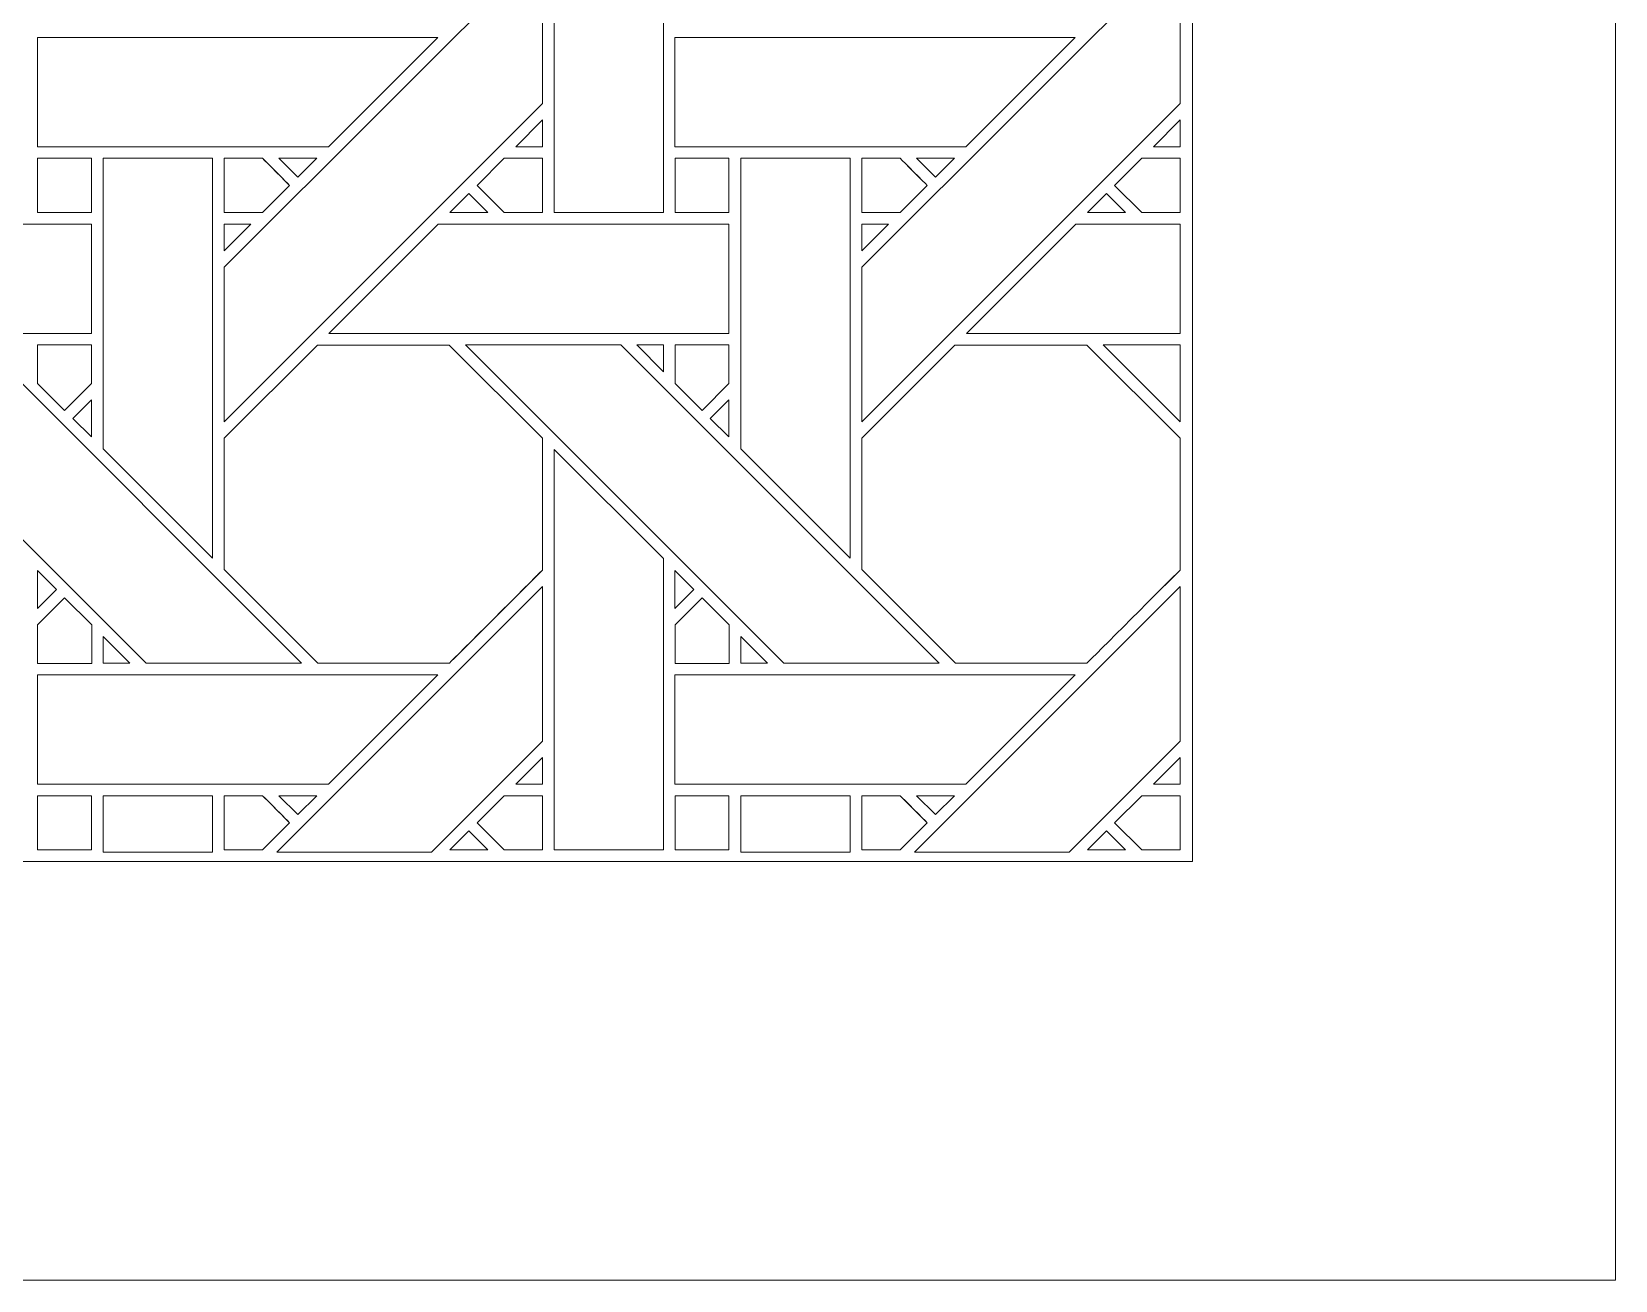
# Model space of a CAD drawing. Header units: inches. Extents: x 4.4 to 20.4, y 5.1 to 13.1.
# Drawn here: x 18.026 to 20.383, y 5.095 to 6.953 of the extents above; entities that cross this region are included whole.
import ezdxf

# ---------------------------------------------------------------- set-up
doc = ezdxf.new("R2010")
doc.units = ezdxf.units.IN
doc.header["$MEASUREMENT"] = 0
doc.layers.add('Design', color=7, linetype='Continuous', lineweight=0)

msp = doc.modelspace()

# ---------------------------------------------------------------- linework, layer by layer
at = {"layer": 'Design'}
for points, knots in [([(4.3829, 13.0948), (4.3829, 13.0948), (4.3829, 5.0948), (4.3829, 5.0948), (4.3829, 5.0948), (20.3829, 5.0948), (20.3829, 5.0948), (20.3829, 5.0948), (20.3829, 13.0948), (20.3829, 13.0948), (20.3829, 13.0948), (4.3829, 13.0948), (4.3829, 13.0948)], [0, 0, 0, 0, 1, 1, 1, 2, 2, 2, 3, 3, 3, 4, 4, 4, 4]), ([(5.0119, 5.7183), (5.0119, 5.7183), (19.7539, 5.7183), (19.7539, 5.7183), (19.7539, 5.7183), (19.7539, 12.4753), (19.7539, 12.4753), (19.7539, 12.4753), (5.0119, 12.4753), (5.0119, 12.4753), (5.0119, 12.4753), (5.0119, 5.7183), (5.0119, 5.7183)], [0, 0, 0, 0, 1, 1, 1, 2, 2, 2, 3, 3, 3, 4, 4, 4, 4]), ([(18.8036, 6.684), (18.8036, 6.684), (18.8036, 7.2799), (18.8036, 7.2799), (18.8036, 7.2799), (18.9663, 7.1177), (18.9663, 7.1177), (18.9663, 7.1177), (18.9663, 6.684), (18.9663, 6.684), (18.9663, 6.684), (18.8036, 6.684), (18.8036, 6.684)], [0, 0, 0, 0, 1, 1, 1, 2, 2, 2, 3, 3, 3, 4, 4, 4, 4]), ([(18.3128, 6.6027), (18.3128, 6.6027), (18.7864, 7.0763), (18.7864, 7.0763), (18.7864, 7.0763), (18.7864, 6.8463), (18.7864, 6.8463), (18.7864, 6.8463), (18.3128, 6.3726), (18.3128, 6.3726), (18.3128, 6.3726), (18.3128, 6.6027), (18.3128, 6.6027)], [0, 0, 0, 0, 1, 1, 1, 2, 2, 2, 3, 3, 3, 4, 4, 4, 4]), ([(19.7351, 6.8462), (19.7351, 6.8462), (19.2615, 6.3726), (19.2615, 6.3726), (19.2615, 6.3726), (19.2615, 6.6027), (19.2615, 6.6027), (19.2615, 6.6027), (19.7351, 7.0763), (19.7351, 7.0763), (19.7351, 7.0763), (19.7351, 6.8462), (19.7351, 6.8462)], [0, 0, 0, 0, 1, 1, 1, 2, 2, 2, 3, 3, 3, 4, 4, 4, 4]), ([(18.0349, 6.7821), (18.0349, 6.7821), (18.0349, 6.9448), (18.0349, 6.9448), (18.0349, 6.9448), (18.6306, 6.9448), (18.6306, 6.9448), (18.6306, 6.9448), (18.4679, 6.7821), (18.4679, 6.7821), (18.4679, 6.7821), (18.0349, 6.7821), (18.0349, 6.7821)], [0, 0, 0, 0, 1, 1, 1, 2, 2, 2, 3, 3, 3, 4, 4, 4, 4]), ([(18.9836, 6.7821), (18.9836, 6.7821), (18.9836, 6.9448), (18.9836, 6.9448), (18.9836, 6.9448), (19.5793, 6.9448), (19.5793, 6.9448), (19.5793, 6.9448), (19.4166, 6.7821), (19.4166, 6.7821), (19.4166, 6.7821), (18.9836, 6.7821), (18.9836, 6.7821)], [0, 0, 0, 0, 1, 1, 1, 2, 2, 2, 3, 3, 3, 4, 4, 4, 4]), ([(18.7864, 6.8219), (18.7864, 6.8219), (18.7864, 6.7821), (18.7864, 6.7821), (18.7864, 6.7821), (18.7467, 6.7821), (18.7467, 6.7821), (18.7467, 6.7821), (18.7864, 6.8219), (18.7864, 6.8219)], [0, 0, 0, 0, 1, 1, 1, 2, 2, 2, 3, 3, 3, 3]), ([(19.7351, 6.7821), (19.7351, 6.7821), (19.6954, 6.7821), (19.6954, 6.7821), (19.6954, 6.7821), (19.7351, 6.8219), (19.7351, 6.8219), (19.7351, 6.8219), (19.7351, 6.7821), (19.7351, 6.7821)], [0, 0, 0, 0, 1, 1, 1, 2, 2, 2, 3, 3, 3, 3]), ([(18.0349, 6.7648), (18.0349, 6.7648), (18.1152, 6.7648), (18.1152, 6.7648), (18.1152, 6.7648), (18.1152, 6.684), (18.1152, 6.684), (18.1152, 6.684), (18.0349, 6.684), (18.0349, 6.684), (18.0349, 6.684), (18.0349, 6.7648), (18.0349, 6.7648)], [0, 0, 0, 0, 1, 1, 1, 2, 2, 2, 3, 3, 3, 4, 4, 4, 4]), ([(18.0349, 6.684), (18.0349, 6.684), (18.0349, 6.7648), (18.0349, 6.7648), (18.0349, 6.7648), (18.1152, 6.7648), (18.1152, 6.7648), (18.1152, 6.7648), (18.1152, 6.684), (18.1152, 6.684), (18.1152, 6.684), (18.0349, 6.684), (18.0349, 6.684)], [0, 0, 0, 0, 1, 1, 1, 2, 2, 2, 3, 3, 3, 4, 4, 4, 4]), ([(18.2956, 6.7648), (18.2956, 6.7648), (18.2956, 6.1697), (18.2956, 6.1697), (18.2956, 6.1697), (18.1327, 6.3326), (18.1327, 6.3326), (18.1327, 6.3326), (18.1327, 6.7648), (18.1327, 6.7648), (18.1327, 6.7648), (18.2956, 6.7648), (18.2956, 6.7648)], [0, 0, 0, 0, 1, 1, 1, 2, 2, 2, 3, 3, 3, 4, 4, 4, 4]), ([(18.4102, 6.7245), (18.4102, 6.7245), (18.3698, 6.684), (18.3698, 6.684), (18.3698, 6.684), (18.3128, 6.684), (18.3128, 6.684), (18.3128, 6.684), (18.3128, 6.7648), (18.3128, 6.7648), (18.3128, 6.7648), (18.3699, 6.7648), (18.3699, 6.7648), (18.375, 6.7597), (18.4058, 6.7289), (18.4102, 6.7245)], [0, 0, 0, 0, 1, 1, 1, 2, 2, 2, 3, 3, 3, 4, 4, 4, 5, 5, 5, 5]), ([(18.3128, 6.684), (18.3128, 6.684), (18.3128, 6.7648), (18.3128, 6.7648), (18.3128, 6.7648), (18.3699, 6.7648), (18.3699, 6.7648), (18.3754, 6.7593), (18.4102, 6.7245), (18.4102, 6.7245), (18.4102, 6.7245), (18.3698, 6.684), (18.3698, 6.684), (18.3698, 6.684), (18.3128, 6.684), (18.3128, 6.684)], [0, 0, 0, 0, 1, 1, 1, 2, 2, 2, 3, 3, 3, 4, 4, 4, 5, 5, 5, 5]), ([(18.3942, 6.7648), (18.3942, 6.7648), (18.4507, 6.7648), (18.4507, 6.7648), (18.4507, 6.7648), (18.4224, 6.7366), (18.4224, 6.7366), (18.4224, 6.7366), (18.3942, 6.7648), (18.3942, 6.7648)], [0, 0, 0, 0, 1, 1, 1, 2, 2, 2, 3, 3, 3, 3]), ([(18.7294, 6.684), (18.7294, 6.684), (18.689, 6.7244), (18.689, 6.7244), (18.689, 6.7244), (18.7294, 6.7648), (18.7294, 6.7648), (18.7294, 6.7648), (18.7865, 6.7648), (18.7865, 6.7648), (18.7865, 6.7648), (18.7865, 6.684), (18.7865, 6.684), (18.7865, 6.684), (18.7294, 6.684), (18.7294, 6.684)], [0, 0, 0, 0, 1, 1, 1, 2, 2, 2, 3, 3, 3, 4, 4, 4, 5, 5, 5, 5]), ([(18.7865, 6.684), (18.7865, 6.684), (18.7294, 6.684), (18.7294, 6.684), (18.7294, 6.684), (18.689, 6.7244), (18.689, 6.7244), (18.689, 6.7244), (18.7294, 6.7648), (18.7294, 6.7648), (18.7294, 6.7648), (18.7865, 6.7648), (18.7865, 6.7648), (18.7865, 6.7648), (18.7865, 6.684), (18.7865, 6.684)], [0, 0, 0, 0, 1, 1, 1, 2, 2, 2, 3, 3, 3, 4, 4, 4, 5, 5, 5, 5]), ([(18.9837, 6.7648), (18.9837, 6.7648), (19.0639, 6.7648), (19.0639, 6.7648), (19.0639, 6.7648), (19.0639, 6.684), (19.0639, 6.684), (19.0639, 6.684), (18.9837, 6.684), (18.9837, 6.684), (18.9837, 6.684), (18.9837, 6.7648), (18.9837, 6.7648)], [0, 0, 0, 0, 1, 1, 1, 2, 2, 2, 3, 3, 3, 4, 4, 4, 4]), ([(18.9837, 6.684), (18.9837, 6.684), (18.9837, 6.7648), (18.9837, 6.7648), (18.9837, 6.7648), (19.0639, 6.7648), (19.0639, 6.7648), (19.0639, 6.7648), (19.0639, 6.684), (19.0639, 6.684), (19.0639, 6.684), (18.9837, 6.684), (18.9837, 6.684)], [0, 0, 0, 0, 1, 1, 1, 2, 2, 2, 3, 3, 3, 4, 4, 4, 4]), ([(19.2443, 6.1697), (19.2443, 6.1697), (19.0814, 6.3326), (19.0814, 6.3326), (19.0814, 6.3326), (19.0814, 6.7648), (19.0814, 6.7648), (19.0814, 6.7648), (19.2443, 6.7648), (19.2443, 6.7648), (19.2443, 6.7648), (19.2443, 6.1697), (19.2443, 6.1697)], [0, 0, 0, 0, 1, 1, 1, 2, 2, 2, 3, 3, 3, 4, 4, 4, 4]), ([(19.3589, 6.7245), (19.3589, 6.7245), (19.3185, 6.684), (19.3185, 6.684), (19.3185, 6.684), (19.2615, 6.684), (19.2615, 6.684), (19.2615, 6.684), (19.2615, 6.7648), (19.2615, 6.7648), (19.2615, 6.7648), (19.3186, 6.7648), (19.3186, 6.7648), (19.3237, 6.7597), (19.3545, 6.7289), (19.3589, 6.7245)], [0, 0, 0, 0, 1, 1, 1, 2, 2, 2, 3, 3, 3, 4, 4, 4, 5, 5, 5, 5]), ([(19.2615, 6.684), (19.2615, 6.684), (19.2615, 6.7648), (19.2615, 6.7648), (19.2615, 6.7648), (19.3186, 6.7648), (19.3186, 6.7648), (19.3239, 6.7595), (19.3547, 6.7287), (19.3589, 6.7245), (19.3589, 6.7245), (19.3185, 6.684), (19.3185, 6.684), (19.3185, 6.684), (19.2615, 6.684), (19.2615, 6.684)], [0, 0, 0, 0, 1, 1, 1, 2, 2, 2, 3, 3, 3, 4, 4, 4, 5, 5, 5, 5]), ([(19.3429, 6.7648), (19.3429, 6.7648), (19.3994, 6.7648), (19.3994, 6.7648), (19.3994, 6.7648), (19.3711, 6.7366), (19.3711, 6.7366), (19.3711, 6.7366), (19.3429, 6.7648), (19.3429, 6.7648)], [0, 0, 0, 0, 1, 1, 1, 2, 2, 2, 3, 3, 3, 3]), ([(19.6781, 6.684), (19.6781, 6.684), (19.6377, 6.7244), (19.6377, 6.7244), (19.6377, 6.7244), (19.6782, 6.7648), (19.6782, 6.7648), (19.6782, 6.7648), (19.7351, 6.7648), (19.7351, 6.7648), (19.7351, 6.7648), (19.7351, 6.684), (19.7351, 6.684), (19.7351, 6.684), (19.6781, 6.684), (19.6781, 6.684)], [0, 0, 0, 0, 1, 1, 1, 2, 2, 2, 3, 3, 3, 4, 4, 4, 5, 5, 5, 5]), ([(19.7351, 6.684), (19.7351, 6.684), (19.6781, 6.684), (19.6781, 6.684), (19.6781, 6.684), (19.6377, 6.7244), (19.6377, 6.7244), (19.6377, 6.7244), (19.6782, 6.7648), (19.6782, 6.7648), (19.6782, 6.7648), (19.7351, 6.7648), (19.7351, 6.7648), (19.7351, 6.7648), (19.7351, 6.684), (19.7351, 6.684)], [0, 0, 0, 0, 1, 1, 1, 2, 2, 2, 3, 3, 3, 4, 4, 4, 5, 5, 5, 5]), ([(18.6768, 6.7123), (18.6768, 6.7123), (18.7051, 6.684), (18.7051, 6.684), (18.7051, 6.684), (18.6486, 6.684), (18.6486, 6.684), (18.6486, 6.684), (18.6768, 6.7123), (18.6768, 6.7123)], [0, 0, 0, 0, 1, 1, 1, 2, 2, 2, 3, 3, 3, 3]), ([(19.5973, 6.684), (19.5973, 6.684), (19.6256, 6.7123), (19.6256, 6.7123), (19.6256, 6.7123), (19.6538, 6.684), (19.6538, 6.684), (19.6538, 6.684), (19.5973, 6.684), (19.5973, 6.684)], [0, 0, 0, 0, 1, 1, 1, 2, 2, 2, 3, 3, 3, 3]), ([(17.5199, 6.5041), (17.5199, 6.5041), (17.6827, 6.6669), (17.6827, 6.6669), (17.6827, 6.6669), (18.1152, 6.6669), (18.1152, 6.6669), (18.1152, 6.6669), (18.1152, 6.5041), (18.1152, 6.5041), (18.1152, 6.5041), (17.5199, 6.5041), (17.5199, 6.5041)], [0, 0, 0, 0, 1, 1, 1, 2, 2, 2, 3, 3, 3, 4, 4, 4, 4]), ([(18.3526, 6.6669), (18.3526, 6.6669), (18.3128, 6.6271), (18.3128, 6.6271), (18.3128, 6.6271), (18.3128, 6.6669), (18.3128, 6.6669), (18.3128, 6.6669), (18.3526, 6.6669), (18.3526, 6.6669)], [0, 0, 0, 0, 1, 1, 1, 2, 2, 2, 3, 3, 3, 3]), ([(19.0639, 6.6669), (19.0639, 6.6669), (19.0639, 6.5041), (19.0639, 6.5041), (19.0639, 6.5041), (18.4686, 6.5041), (18.4686, 6.5041), (18.4686, 6.5041), (18.6314, 6.6669), (18.6314, 6.6669), (18.6314, 6.6669), (19.0639, 6.6669), (19.0639, 6.6669)], [0, 0, 0, 0, 1, 1, 1, 2, 2, 2, 3, 3, 3, 4, 4, 4, 4]), ([(19.3013, 6.6669), (19.3013, 6.6669), (19.2615, 6.6271), (19.2615, 6.6271), (19.2615, 6.6271), (19.2615, 6.6669), (19.2615, 6.6669), (19.2615, 6.6669), (19.3013, 6.6669), (19.3013, 6.6669)], [0, 0, 0, 0, 1, 1, 1, 2, 2, 2, 3, 3, 3, 3]), ([(19.7351, 6.5041), (19.7351, 6.5041), (19.4173, 6.5041), (19.4173, 6.5041), (19.4173, 6.5041), (19.5802, 6.6669), (19.5802, 6.6669), (19.5802, 6.6669), (19.7351, 6.6669), (19.7351, 6.6669), (19.7351, 6.6669), (19.7351, 6.5041), (19.7351, 6.5041)], [0, 0, 0, 0, 1, 1, 1, 2, 2, 2, 3, 3, 3, 4, 4, 4, 4]), ([(17.7232, 6.487), (17.7232, 6.487), (17.9541, 6.487), (17.9541, 6.487), (17.9541, 6.487), (18.4278, 6.0133), (18.4278, 6.0133), (18.4278, 6.0133), (18.1967, 6.0133), (18.1967, 6.0133), (18.1967, 6.0133), (17.7232, 6.487), (17.7232, 6.487)], [0, 0, 0, 0, 1, 1, 1, 2, 2, 2, 3, 3, 3, 4, 4, 4, 4]), ([(18.0349, 6.487), (18.0349, 6.487), (18.1152, 6.487), (18.1152, 6.487), (18.1152, 6.487), (18.1152, 6.4294), (18.1152, 6.4294), (18.1152, 6.4294), (18.0753, 6.3894), (18.0753, 6.3894), (18.0753, 6.3894), (18.0349, 6.4297), (18.0349, 6.4297), (18.0349, 6.4297), (18.0349, 6.487), (18.0349, 6.487)], [0, 0, 0, 0, 1, 1, 1, 2, 2, 2, 3, 3, 3, 4, 4, 4, 5, 5, 5, 5]), ([(18.0753, 6.3894), (18.0753, 6.3894), (18.0349, 6.4297), (18.0349, 6.4297), (18.0349, 6.4297), (18.0349, 6.487), (18.0349, 6.487), (18.0349, 6.487), (18.1152, 6.487), (18.1152, 6.487), (18.1152, 6.487), (18.1152, 6.4294), (18.1152, 6.4294), (18.1152, 6.4294), (18.0753, 6.3894), (18.0753, 6.3894)], [0, 0, 0, 0, 1, 1, 1, 2, 2, 2, 3, 3, 3, 4, 4, 4, 5, 5, 5, 5]), ([(18.3128, 6.1526), (18.3128, 6.1526), (18.3128, 6.3482), (18.3128, 6.3482), (18.3128, 6.3482), (18.4515, 6.4869), (18.4515, 6.4869), (18.4515, 6.4869), (18.6477, 6.4869), (18.6477, 6.4869), (18.6477, 6.4869), (18.7865, 6.3482), (18.7865, 6.3482), (18.7865, 6.3482), (18.7865, 6.152), (18.7865, 6.152), (18.7687, 6.1341), (18.6567, 6.0223), (18.6478, 6.0133), (18.6478, 6.0133), (18.4521, 6.0133), (18.4521, 6.0133), (18.4521, 6.0133), (18.3128, 6.1526), (18.3128, 6.1526)], [0, 0, 0, 0, 1, 1, 1, 2, 2, 2, 3, 3, 3, 4, 4, 4, 5, 5, 5, 6, 6, 6, 7, 7, 7, 8, 8, 8, 8]), ([(18.3128, 6.1526), (18.3128, 6.1526), (18.3128, 6.3482), (18.3128, 6.3482), (18.3128, 6.3482), (18.4515, 6.4869), (18.4515, 6.4869), (18.4515, 6.4869), (18.6477, 6.4869), (18.6477, 6.4869), (18.6477, 6.4869), (18.7865, 6.3482), (18.7865, 6.3482), (18.7865, 6.3482), (18.7865, 6.152), (18.7865, 6.152), (18.7683, 6.1337), (18.6565, 6.0221), (18.6478, 6.0133), (18.6478, 6.0133), (18.4521, 6.0133), (18.4521, 6.0133), (18.4521, 6.0133), (18.3128, 6.1526), (18.3128, 6.1526)], [0, 0, 0, 0, 1, 1, 1, 2, 2, 2, 3, 3, 3, 4, 4, 4, 5, 5, 5, 6, 6, 6, 7, 7, 7, 8, 8, 8, 8]), ([(18.6719, 6.487), (18.6719, 6.487), (18.9029, 6.487), (18.9029, 6.487), (18.9029, 6.487), (19.3765, 6.0133), (19.3765, 6.0133), (19.3765, 6.0133), (19.1455, 6.0133), (19.1455, 6.0133), (19.1455, 6.0133), (18.6719, 6.487), (18.6719, 6.487)], [0, 0, 0, 0, 1, 1, 1, 2, 2, 2, 3, 3, 3, 4, 4, 4, 4]), ([(18.9664, 6.487), (18.9664, 6.487), (18.9664, 6.4471), (18.9664, 6.4471), (18.9664, 6.4471), (18.927, 6.487), (18.927, 6.487), (18.927, 6.487), (18.9664, 6.487), (18.9664, 6.487)], [0, 0, 0, 0, 1, 1, 1, 2, 2, 2, 3, 3, 3, 3]), ([(18.9837, 6.487), (18.9837, 6.487), (19.0639, 6.487), (19.0639, 6.487), (19.0639, 6.487), (19.0639, 6.4294), (19.0639, 6.4294), (19.0639, 6.4294), (19.024, 6.3894), (19.024, 6.3894), (19.024, 6.3894), (18.9837, 6.4297), (18.9837, 6.4297), (18.9837, 6.4297), (18.9837, 6.487), (18.9837, 6.487)], [0, 0, 0, 0, 1, 1, 1, 2, 2, 2, 3, 3, 3, 4, 4, 4, 5, 5, 5, 5]), ([(19.024, 6.3894), (19.024, 6.3894), (18.9837, 6.4297), (18.9837, 6.4297), (18.9837, 6.4297), (18.9837, 6.487), (18.9837, 6.487), (18.9837, 6.487), (19.0639, 6.487), (19.0639, 6.487), (19.0639, 6.487), (19.0639, 6.4294), (19.0639, 6.4294), (19.0639, 6.4294), (19.024, 6.3894), (19.024, 6.3894)], [0, 0, 0, 0, 1, 1, 1, 2, 2, 2, 3, 3, 3, 4, 4, 4, 5, 5, 5, 5]), ([(19.2615, 6.1526), (19.2615, 6.1526), (19.2615, 6.3482), (19.2615, 6.3482), (19.2615, 6.3482), (19.4002, 6.4869), (19.4002, 6.4869), (19.4002, 6.4869), (19.5965, 6.4869), (19.5965, 6.4869), (19.5965, 6.4869), (19.7351, 6.3483), (19.7351, 6.3483), (19.7351, 6.3483), (19.7351, 6.1519), (19.7351, 6.1519), (19.7172, 6.1338), (19.6055, 6.0223), (19.5965, 6.0133), (19.5965, 6.0133), (19.4008, 6.0133), (19.4008, 6.0133), (19.4008, 6.0133), (19.2615, 6.1526), (19.2615, 6.1526)], [0, 0, 0, 0, 1, 1, 1, 2, 2, 2, 3, 3, 3, 4, 4, 4, 5, 5, 5, 6, 6, 6, 7, 7, 7, 8, 8, 8, 8]), ([(19.7351, 6.1519), (19.7172, 6.1339), (19.6055, 6.0224), (19.5965, 6.0133), (19.5965, 6.0133), (19.4008, 6.0133), (19.4008, 6.0133), (19.4008, 6.0133), (19.2615, 6.1526), (19.2615, 6.1526), (19.2615, 6.1526), (19.2615, 6.3482), (19.2615, 6.3482), (19.2615, 6.3482), (19.4002, 6.4869), (19.4002, 6.4869), (19.4002, 6.4869), (19.5965, 6.4869), (19.5965, 6.4869), (19.5965, 6.4869), (19.7351, 6.3483), (19.7351, 6.3483), (19.7351, 6.3483), (19.7351, 6.1519), (19.7351, 6.1519)], [0, 0, 0, 0, 1, 1, 1, 2, 2, 2, 3, 3, 3, 4, 4, 4, 5, 5, 5, 6, 6, 6, 7, 7, 7, 8, 8, 8, 8]), ([(19.7351, 6.3724), (19.7351, 6.3724), (19.6206, 6.487), (19.6206, 6.487), (19.6206, 6.487), (19.7351, 6.487), (19.7351, 6.487), (19.7351, 6.487), (19.7351, 6.3724), (19.7351, 6.3724)], [0, 0, 0, 0, 1, 1, 1, 2, 2, 2, 3, 3, 3, 3]), ([(18.1152, 6.4051), (18.1152, 6.4051), (18.1152, 6.35), (18.1152, 6.35), (18.1152, 6.35), (18.0874, 6.3773), (18.0874, 6.3773), (18.0874, 6.3773), (18.1152, 6.4051), (18.1152, 6.4051)], [0, 0, 0, 0, 1, 1, 1, 2, 2, 2, 3, 3, 3, 3]), ([(19.0639, 6.4051), (19.0639, 6.4051), (19.0639, 6.35), (19.0639, 6.35), (19.0639, 6.35), (19.0361, 6.3773), (19.0361, 6.3773), (19.0361, 6.3773), (19.0639, 6.4051), (19.0639, 6.4051)], [0, 0, 0, 0, 1, 1, 1, 2, 2, 2, 3, 3, 3, 3]), ([(18.9663, 5.7353), (18.9663, 5.7353), (18.8036, 5.7353), (18.8036, 5.7353), (18.8036, 5.7353), (18.8036, 6.3312), (18.8036, 6.3312), (18.8036, 6.3312), (18.9663, 6.169), (18.9663, 6.169), (18.9663, 6.169), (18.9663, 5.7353), (18.9663, 5.7353)], [0, 0, 0, 0, 1, 1, 1, 2, 2, 2, 3, 3, 3, 4, 4, 4, 4]), ([(18.0349, 6.0947), (18.0349, 6.0947), (18.0349, 6.1515), (18.0349, 6.1515), (18.0349, 6.1515), (18.0631, 6.1229), (18.0631, 6.1229), (18.0631, 6.1229), (18.0349, 6.0947), (18.0349, 6.0947)], [0, 0, 0, 0, 1, 1, 1, 2, 2, 2, 3, 3, 3, 3]), ([(18.9836, 6.0947), (18.9836, 6.0947), (18.9836, 6.1515), (18.9836, 6.1515), (18.9836, 6.1515), (19.0118, 6.1229), (19.0118, 6.1229), (19.0118, 6.1229), (18.9836, 6.0947), (18.9836, 6.0947)], [0, 0, 0, 0, 1, 1, 1, 2, 2, 2, 3, 3, 3, 3]), ([(18.3911, 5.7323), (18.3911, 5.7323), (18.7864, 6.1276), (18.7864, 6.1276), (18.7864, 6.1276), (18.7864, 5.8975), (18.7864, 5.8975), (18.7864, 5.8975), (18.6212, 5.7323), (18.6212, 5.7323), (18.6212, 5.7323), (18.3911, 5.7323), (18.3911, 5.7323)], [0, 0, 0, 0, 1, 1, 1, 2, 2, 2, 3, 3, 3, 4, 4, 4, 4]), ([(19.7351, 5.8975), (19.7351, 5.8975), (19.5699, 5.7323), (19.5699, 5.7323), (19.5699, 5.7323), (19.3398, 5.7323), (19.3398, 5.7323), (19.3398, 5.7323), (19.7351, 6.1276), (19.7351, 6.1276), (19.7351, 6.1276), (19.7351, 5.8975), (19.7351, 5.8975)], [0, 0, 0, 0, 1, 1, 1, 2, 2, 2, 3, 3, 3, 4, 4, 4, 4]), ([(18.0349, 6.0131), (18.0349, 6.0131), (18.0349, 6.0704), (18.0349, 6.0704), (18.0349, 6.0704), (18.0753, 6.1107), (18.0753, 6.1107), (18.0753, 6.1107), (18.1156, 6.0704), (18.1156, 6.0704), (18.1156, 6.0704), (18.1156, 6.0131), (18.1156, 6.0131), (18.1156, 6.0131), (18.0349, 6.0131), (18.0349, 6.0131)], [0, 0, 0, 0, 1, 1, 1, 2, 2, 2, 3, 3, 3, 4, 4, 4, 5, 5, 5, 5]), ([(18.0349, 6.0704), (18.0349, 6.0704), (18.0753, 6.1107), (18.0753, 6.1107), (18.0753, 6.1107), (18.1156, 6.0704), (18.1156, 6.0704), (18.1156, 6.0704), (18.1156, 6.0131), (18.1156, 6.0131), (18.1156, 6.0131), (18.0349, 6.0131), (18.0349, 6.0131), (18.0349, 6.0131), (18.0349, 6.0704), (18.0349, 6.0704)], [0, 0, 0, 0, 1, 1, 1, 2, 2, 2, 3, 3, 3, 4, 4, 4, 5, 5, 5, 5]), ([(18.9837, 6.0131), (18.9837, 6.0131), (18.9837, 6.0704), (18.9837, 6.0704), (18.9837, 6.0704), (19.024, 6.1107), (19.024, 6.1107), (19.024, 6.1107), (19.0643, 6.0704), (19.0643, 6.0704), (19.0643, 6.0704), (19.0643, 6.0131), (19.0643, 6.0131), (19.0643, 6.0131), (18.9837, 6.0131), (18.9837, 6.0131)], [0, 0, 0, 0, 1, 1, 1, 2, 2, 2, 3, 3, 3, 4, 4, 4, 5, 5, 5, 5]), ([(18.9837, 6.0704), (18.9837, 6.0704), (19.024, 6.1107), (19.024, 6.1107), (19.024, 6.1107), (19.0643, 6.0704), (19.0643, 6.0704), (19.0643, 6.0704), (19.0643, 6.0131), (19.0643, 6.0131), (19.0643, 6.0131), (18.9837, 6.0131), (18.9837, 6.0131), (18.9837, 6.0131), (18.9837, 6.0704), (18.9837, 6.0704)], [0, 0, 0, 0, 1, 1, 1, 2, 2, 2, 3, 3, 3, 4, 4, 4, 5, 5, 5, 5]), ([(18.1725, 6.0133), (18.1725, 6.0133), (18.1328, 6.0133), (18.1328, 6.0133), (18.1328, 6.0133), (18.1328, 6.0531), (18.1328, 6.0531), (18.1328, 6.0531), (18.1725, 6.0133), (18.1725, 6.0133)], [0, 0, 0, 0, 1, 1, 1, 2, 2, 2, 3, 3, 3, 3]), ([(19.1213, 6.0133), (19.1213, 6.0133), (19.0815, 6.0133), (19.0815, 6.0133), (19.0815, 6.0133), (19.0815, 6.0531), (19.0815, 6.0531), (19.0815, 6.0531), (19.1213, 6.0133), (19.1213, 6.0133)], [0, 0, 0, 0, 1, 1, 1, 2, 2, 2, 3, 3, 3, 3]), ([(18.0349, 5.9961), (18.0349, 5.9961), (18.6306, 5.9961), (18.6306, 5.9961), (18.6306, 5.9961), (18.4679, 5.8334), (18.4679, 5.8334), (18.4679, 5.8334), (18.0349, 5.8334), (18.0349, 5.8334), (18.0349, 5.8334), (18.0349, 5.9961), (18.0349, 5.9961)], [0, 0, 0, 0, 1, 1, 1, 2, 2, 2, 3, 3, 3, 4, 4, 4, 4]), ([(18.9836, 5.9961), (18.9836, 5.9961), (19.5793, 5.9961), (19.5793, 5.9961), (19.5793, 5.9961), (19.4166, 5.8334), (19.4166, 5.8334), (19.4166, 5.8334), (18.9836, 5.8334), (18.9836, 5.8334), (18.9836, 5.8334), (18.9836, 5.9961), (18.9836, 5.9961)], [0, 0, 0, 0, 1, 1, 1, 2, 2, 2, 3, 3, 3, 4, 4, 4, 4]), ([(18.7864, 5.8732), (18.7864, 5.8732), (18.7864, 5.8334), (18.7864, 5.8334), (18.7864, 5.8334), (18.7467, 5.8334), (18.7467, 5.8334), (18.7467, 5.8334), (18.7864, 5.8732), (18.7864, 5.8732)], [0, 0, 0, 0, 1, 1, 1, 2, 2, 2, 3, 3, 3, 3]), ([(19.7351, 5.8334), (19.7351, 5.8334), (19.6954, 5.8334), (19.6954, 5.8334), (19.6954, 5.8334), (19.7351, 5.8731), (19.7351, 5.8731), (19.7351, 5.8731), (19.7351, 5.8334), (19.7351, 5.8334)], [0, 0, 0, 0, 1, 1, 1, 2, 2, 2, 3, 3, 3, 3]), ([(18.0349, 5.8161), (18.0349, 5.8161), (18.1152, 5.8161), (18.1152, 5.8161), (18.1152, 5.8161), (18.1152, 5.7353), (18.1152, 5.7353), (18.1152, 5.7353), (18.0349, 5.7353), (18.0349, 5.7353), (18.0349, 5.7353), (18.0349, 5.8161), (18.0349, 5.8161)], [0, 0, 0, 0, 1, 1, 1, 2, 2, 2, 3, 3, 3, 4, 4, 4, 4]), ([(18.1152, 5.7353), (18.1152, 5.7353), (18.0349, 5.7353), (18.0349, 5.7353), (18.0349, 5.7353), (18.0349, 5.8161), (18.0349, 5.8161), (18.0349, 5.8161), (18.1152, 5.8161), (18.1152, 5.8161), (18.1152, 5.8161), (18.1152, 5.7353), (18.1152, 5.7353)], [0, 0, 0, 0, 1, 1, 1, 2, 2, 2, 3, 3, 3, 4, 4, 4, 4]), ([(18.2956, 5.7323), (18.2956, 5.7323), (18.1327, 5.7323), (18.1327, 5.7323), (18.1327, 5.7323), (18.1327, 5.8161), (18.1327, 5.8161), (18.1327, 5.8161), (18.2956, 5.8161), (18.2956, 5.8161), (18.2956, 5.8161), (18.2956, 5.7323), (18.2956, 5.7323)], [0, 0, 0, 0, 1, 1, 1, 2, 2, 2, 3, 3, 3, 4, 4, 4, 4]), ([(18.3128, 5.8161), (18.3128, 5.8161), (18.3699, 5.8161), (18.3699, 5.8161), (18.375, 5.811), (18.4058, 5.7802), (18.4102, 5.7757), (18.4102, 5.7757), (18.3698, 5.7353), (18.3698, 5.7353), (18.3698, 5.7353), (18.3128, 5.7353), (18.3128, 5.7353), (18.3128, 5.7353), (18.3128, 5.8161), (18.3128, 5.8161)], [0, 0, 0, 0, 1, 1, 1, 2, 2, 2, 3, 3, 3, 4, 4, 4, 5, 5, 5, 5]), ([(18.3128, 5.7353), (18.3128, 5.7353), (18.3128, 5.8161), (18.3128, 5.8161), (18.3128, 5.8161), (18.3699, 5.8161), (18.3699, 5.8161), (18.3755, 5.8105), (18.4102, 5.7757), (18.4102, 5.7757), (18.4102, 5.7757), (18.3698, 5.7353), (18.3698, 5.7353), (18.3698, 5.7353), (18.3128, 5.7353), (18.3128, 5.7353)], [0, 0, 0, 0, 1, 1, 1, 2, 2, 2, 3, 3, 3, 4, 4, 4, 5, 5, 5, 5]), ([(18.4507, 5.8161), (18.4507, 5.8161), (18.4224, 5.7879), (18.4224, 5.7879), (18.4224, 5.7879), (18.3942, 5.8161), (18.3942, 5.8161), (18.3942, 5.8161), (18.4507, 5.8161), (18.4507, 5.8161)], [0, 0, 0, 0, 1, 1, 1, 2, 2, 2, 3, 3, 3, 3]), ([(18.7294, 5.8161), (18.7294, 5.8161), (18.7865, 5.8161), (18.7865, 5.8161), (18.7865, 5.8161), (18.7865, 5.7353), (18.7865, 5.7353), (18.7865, 5.7353), (18.7294, 5.7353), (18.7294, 5.7353), (18.7294, 5.7353), (18.689, 5.7757), (18.689, 5.7757), (18.689, 5.7757), (18.7294, 5.8161), (18.7294, 5.8161)], [0, 0, 0, 0, 1, 1, 1, 2, 2, 2, 3, 3, 3, 4, 4, 4, 5, 5, 5, 5]), ([(18.7865, 5.7353), (18.7865, 5.7353), (18.7294, 5.7353), (18.7294, 5.7353), (18.7294, 5.7353), (18.689, 5.7757), (18.689, 5.7757), (18.689, 5.7757), (18.7294, 5.8161), (18.7294, 5.8161), (18.7294, 5.8161), (18.7865, 5.8161), (18.7865, 5.8161), (18.7865, 5.8161), (18.7865, 5.7353), (18.7865, 5.7353)], [0, 0, 0, 0, 1, 1, 1, 2, 2, 2, 3, 3, 3, 4, 4, 4, 5, 5, 5, 5]), ([(18.9837, 5.8161), (18.9837, 5.8161), (19.0639, 5.8161), (19.0639, 5.8161), (19.0639, 5.8161), (19.0639, 5.7353), (19.0639, 5.7353), (19.0639, 5.7353), (18.9837, 5.7353), (18.9837, 5.7353), (18.9837, 5.7353), (18.9837, 5.8161), (18.9837, 5.8161)], [0, 0, 0, 0, 1, 1, 1, 2, 2, 2, 3, 3, 3, 4, 4, 4, 4]), ([(19.0639, 5.7353), (19.0639, 5.7353), (18.9837, 5.7353), (18.9837, 5.7353), (18.9837, 5.7353), (18.9837, 5.8161), (18.9837, 5.8161), (18.9837, 5.8161), (19.0639, 5.8161), (19.0639, 5.8161), (19.0639, 5.8161), (19.0639, 5.7353), (19.0639, 5.7353)], [0, 0, 0, 0, 1, 1, 1, 2, 2, 2, 3, 3, 3, 4, 4, 4, 4]), ([(19.2443, 5.7323), (19.2443, 5.7323), (19.0814, 5.7323), (19.0814, 5.7323), (19.0814, 5.7323), (19.0814, 5.8161), (19.0814, 5.8161), (19.0814, 5.8161), (19.2443, 5.8161), (19.2443, 5.8161), (19.2443, 5.8161), (19.2443, 5.7323), (19.2443, 5.7323)], [0, 0, 0, 0, 1, 1, 1, 2, 2, 2, 3, 3, 3, 4, 4, 4, 4]), ([(19.2615, 5.8161), (19.2615, 5.8161), (19.3186, 5.8161), (19.3186, 5.8161), (19.3237, 5.811), (19.3545, 5.7802), (19.3589, 5.7757), (19.3589, 5.7757), (19.3185, 5.7353), (19.3185, 5.7353), (19.3185, 5.7353), (19.2615, 5.7353), (19.2615, 5.7353), (19.2615, 5.7353), (19.2615, 5.8161), (19.2615, 5.8161)], [0, 0, 0, 0, 1, 1, 1, 2, 2, 2, 3, 3, 3, 4, 4, 4, 5, 5, 5, 5]), ([(19.2615, 5.7353), (19.2615, 5.7353), (19.2615, 5.8161), (19.2615, 5.8161), (19.2615, 5.8161), (19.3186, 5.8161), (19.3186, 5.8161), (19.3239, 5.8108), (19.3547, 5.7799), (19.3589, 5.7757), (19.3589, 5.7757), (19.3185, 5.7353), (19.3185, 5.7353), (19.3185, 5.7353), (19.2615, 5.7353), (19.2615, 5.7353)], [0, 0, 0, 0, 1, 1, 1, 2, 2, 2, 3, 3, 3, 4, 4, 4, 5, 5, 5, 5]), ([(19.3994, 5.8161), (19.3994, 5.8161), (19.3711, 5.7879), (19.3711, 5.7879), (19.3711, 5.7879), (19.3429, 5.8161), (19.3429, 5.8161), (19.3429, 5.8161), (19.3994, 5.8161), (19.3994, 5.8161)], [0, 0, 0, 0, 1, 1, 1, 2, 2, 2, 3, 3, 3, 3]), ([(19.6782, 5.8161), (19.6782, 5.8161), (19.7351, 5.8161), (19.7351, 5.8161), (19.7351, 5.8161), (19.7351, 5.7353), (19.7351, 5.7353), (19.7351, 5.7353), (19.6781, 5.7353), (19.6781, 5.7353), (19.6781, 5.7353), (19.6377, 5.7757), (19.6377, 5.7757), (19.6377, 5.7757), (19.6782, 5.8161), (19.6782, 5.8161)], [0, 0, 0, 0, 1, 1, 1, 2, 2, 2, 3, 3, 3, 4, 4, 4, 5, 5, 5, 5]), ([(19.7351, 5.7353), (19.7351, 5.7353), (19.6781, 5.7353), (19.6781, 5.7353), (19.6781, 5.7353), (19.6377, 5.7757), (19.6377, 5.7757), (19.6377, 5.7757), (19.6782, 5.8161), (19.6782, 5.8161), (19.6782, 5.8161), (19.7351, 5.8161), (19.7351, 5.8161), (19.7351, 5.8161), (19.7351, 5.7353), (19.7351, 5.7353)], [0, 0, 0, 0, 1, 1, 1, 2, 2, 2, 3, 3, 3, 4, 4, 4, 5, 5, 5, 5]), ([(18.6486, 5.7353), (18.6486, 5.7353), (18.6768, 5.7636), (18.6768, 5.7636), (18.6768, 5.7636), (18.7051, 5.7353), (18.7051, 5.7353), (18.7051, 5.7353), (18.6486, 5.7353), (18.6486, 5.7353)], [0, 0, 0, 0, 1, 1, 1, 2, 2, 2, 3, 3, 3, 3]), ([(19.5973, 5.7353), (19.5973, 5.7353), (19.6256, 5.7636), (19.6256, 5.7636), (19.6256, 5.7636), (19.6538, 5.7353), (19.6538, 5.7353), (19.6538, 5.7353), (19.5973, 5.7353), (19.5973, 5.7353)], [0, 0, 0, 0, 1, 1, 1, 2, 2, 2, 3, 3, 3, 3])]:
    msp.add_open_spline(points, degree=3, knots=knots, dxfattribs=at)

doc.saveas('drawing.dxf')
